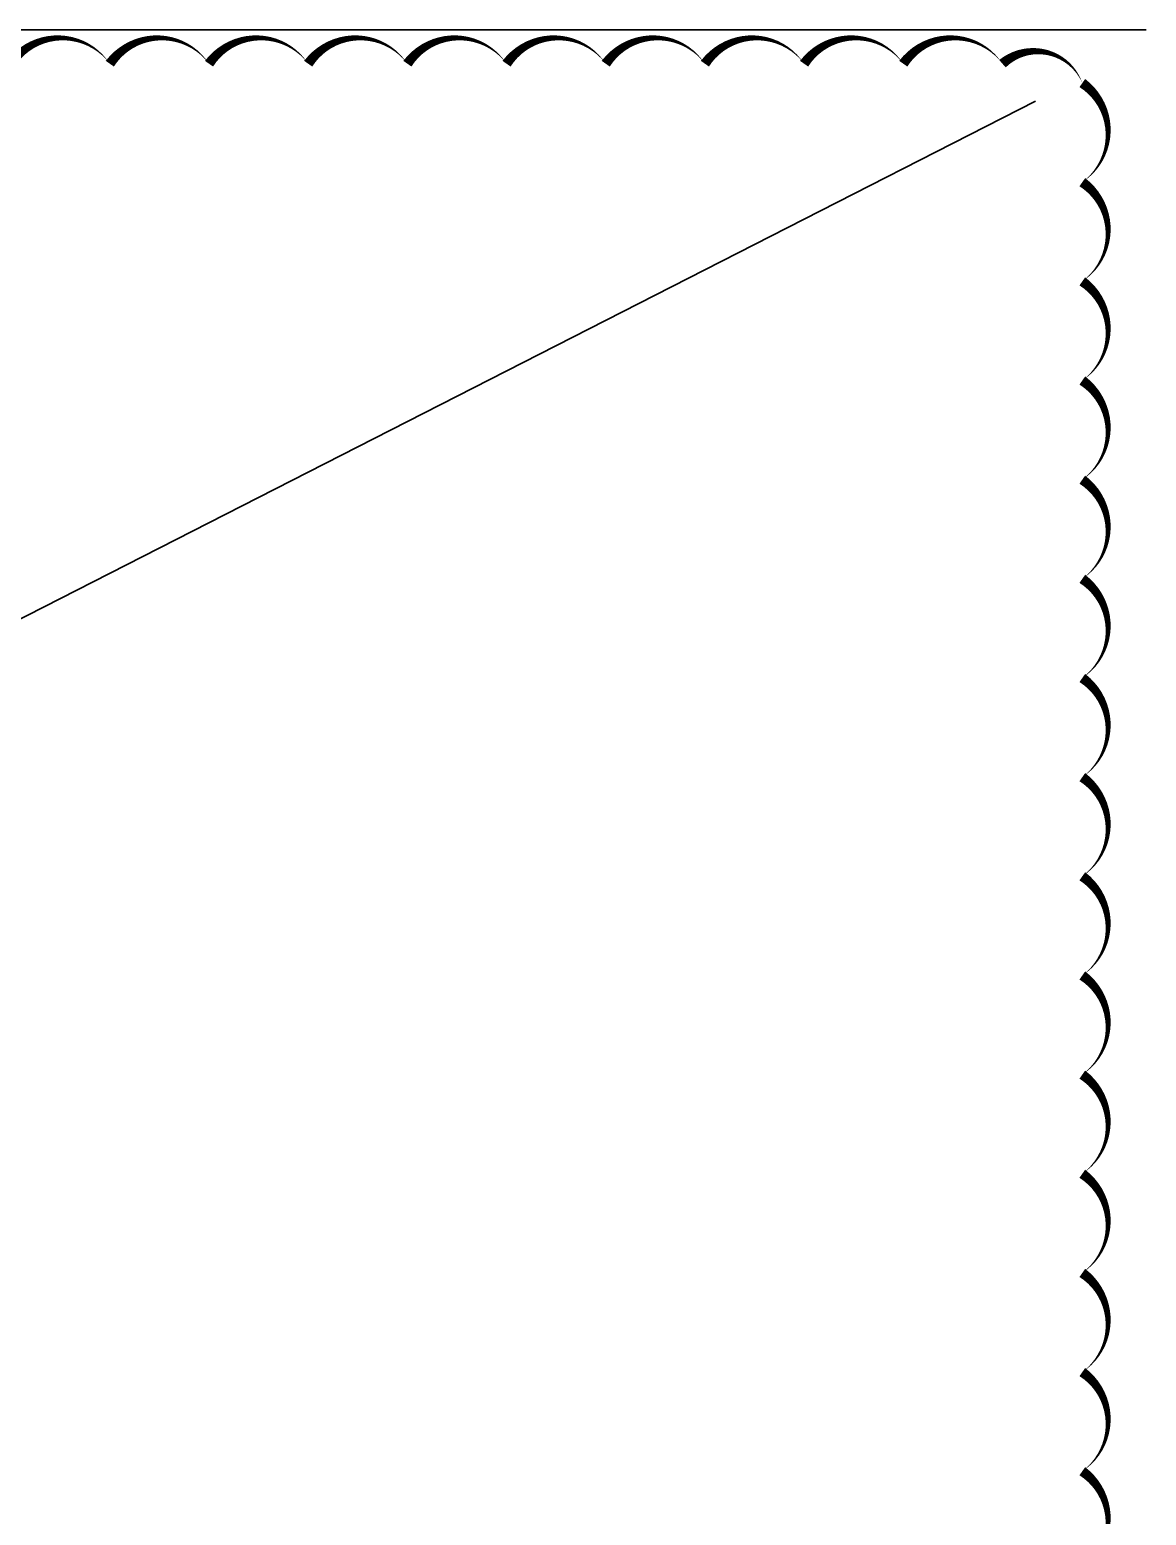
# Model space of a CAD drawing. Header units: millimetres. Extents: x 1109421 to 1726579, y -247837 to 144927.
# Drawn here: x 1358024 to 1414313, y -5408 to 69503 of the extents above; entities that cross this region are included whole.
import ezdxf

# ---------------------------------------------------------------- set-up
doc = ezdxf.new("R2010")
doc.units = ezdxf.units.MM
doc.header["$LTSCALE"] = 600
doc.header["$MEASUREMENT"] = 0
doc.linetypes.add('DASHED', pattern=[0.75, 0.5, -0.25])
for name, color, linetype, lineweight in [('PCCC - CHUA CHAY - ONG D80', 30, 'Continuous', 35), ('PCCC - CHUACHAY - ONG D100', 2, 'Continuous', 35), ('PCCC-BAO CHAY - DAY', 3, 'DASHED', 35)]:
    doc.layers.add(name, color=color, linetype=linetype, lineweight=lineweight)

msp = doc.modelspace()

# ---------------------------------------------------------------- linework, layer by layer
at = {"layer": 'PCCC - CHUA CHAY - ONG D80'}
msp.add_lwpolyline([(1116227.6, -83326), (1408733.9, 65891.7)], dxfattribs=at)
at = {"layer": 'PCCC - CHUACHAY - ONG D100'}
msp.add_line((1279982.2, 69502.6), (1414312.7, 69502.6), dxfattribs=at)
at = {"layer": 'PCCC-BAO CHAY - DAY'}
msp.add_lwpolyline([(1411087.8, -8186.3, 0, 500, 0.5205671), (1411087.8, -3186.3, 0, 500, 0.5205671), (1411087.8, 1813.7, 0, 500, 0.5205671), (1411087.8, 6813.7, 0, 500, 0.5205671), (1411087.8, 11813.7, 0, 500, 0.5205671), (1411087.8, 16813.7, 0, 500, 0.5205671), (1411087.8, 21813.7, 0, 500, 0.5205671), (1411087.8, 26813.7, 0, 500, 0.5205671), (1411087.8, 31813.7, 0, 500, 0.5205671), (1411087.8, 36813.7, 0, 500, 0.5205671), (1411087.8, 41813.7, 0, 500, 0.5205671), (1411087.8, 46813.7, 0, 500, 0.5205671), (1411087.8, 51813.7, 0, 500, 0.5205671), (1411087.8, 56813.7, 0, 500, 0.5205671), (1411087.8, 61813.7, 0, 500, 0.5205671), (1411087.8, 66813.7, 0, 500, 0.5205671), (1407062.4, 67788.3, 0, 500, 0.5205671), (1402062.4, 67788.3, 0, 500, 0.5205671), (1397062.4, 67788.3, 0, 500, 0.5205671), (1392062.4, 67788.3, 0, 500, 0.5205671), (1387062.4, 67788.3, 0, 500, 0.5205671), (1382062.4, 67788.3, 0, 500, 0.5205671), (1377062.4, 67788.3, 0, 500, 0.5205671), (1372062.4, 67788.3, 0, 500, 0.5205671), (1367062.4, 67788.3, 0, 500, 0.5205671), (1362062.4, 67788.3, 0, 500, 0.5205671), (1357062.4, 67788.3, 0, 500, 0.5205671)], format="xyseb", dxfattribs=at)

doc.saveas('drawing.dxf')
